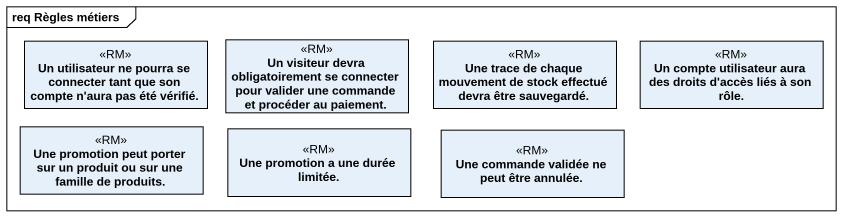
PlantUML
@startuml
mainframe req Règles métiers
hide circle
hide empty members
class "Un utilisateur ne pourra se connecter tant que son compte n'aura pas été vérifié." as Un_utilisateur_ne_pourra_se <<RM>>
class "Un visiteur devra obligatoirement se connecter pour valider une commande et procéder au paiement." as Un_visiteur_devra <<RM>>
class "Une trace de chaque mouvement de stock effectué devra être sauvegardé." as Une_trace_de_chaque <<RM>>
class "Un compte utilisateur aura des droits d'accès liés à son rôle." as Un_compte_utilisateur_aura <<RM>>
class "Une promotion peut porter sur un produit ou sur une famille de produits." as Une_promotion_peut_porter <<RM>>
class "Une promotion a une durée limitée." as Une_promotion_a_une_durée <<RM>>
class "Une commande validée ne peut être annulée." as Une_commande_validée_ne <<RM>>
@enduml
